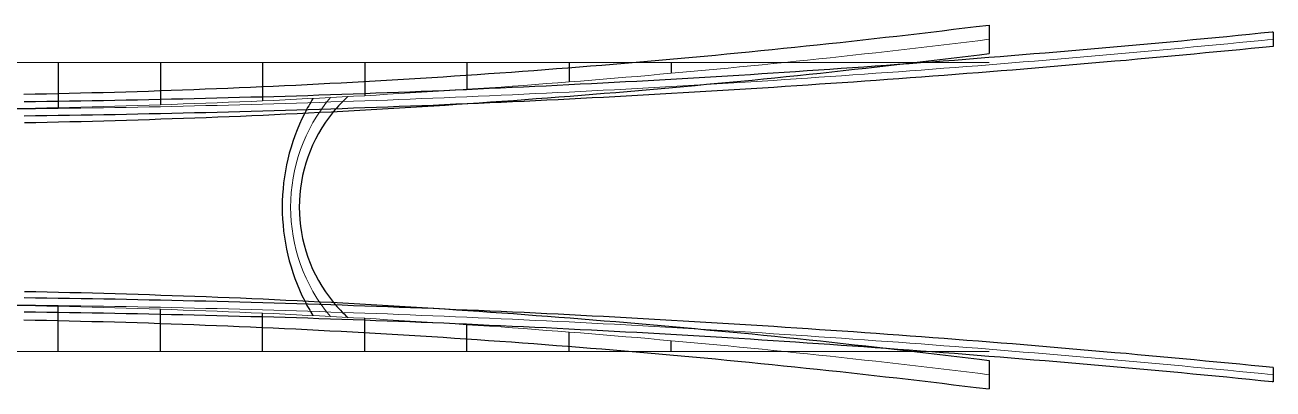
# Model space of a CAD drawing. Extents: x -2611510 to 954358, y -247163 to 181535.
# Drawn here: x -2611370.1 to -2611260.2, y -44072.7 to -44040.7 of the extents above; entities that cross this region are included whole.
import ezdxf

# ---------------------------------------------------------------- set-up
doc = ezdxf.new("R2010")
doc.units = 0
doc.linetypes.add('CENTER', pattern=[2, 1.25, -0.25, 0.25, -0.25])
doc.layers.add('桥 中心线', color=5, linetype='CENTER', lineweight=15)
doc.layers.add('桥 构造粗实', color=1, linetype='Continuous', lineweight=30)

msp = doc.modelspace()

# ---------------------------------------------------------------- linework, layer by layer
at = {"color": 8}
for centre, radius, start, end in [((-2611332.8, -44056.7), 13.18, 132.5158, 140.4277), ((-2611329.25, -44056.7), 18.23, 148.3917, 153.0324), ((-2611329.25, -44056.7), 18.23, 206.9676, 211.6083), ((-2611332.8, -44056.7), 13.18, 219.5723, 227.4842)]:
    msp.add_arc(centre, radius, start, end, dxfattribs=at)
at = {"layer": '桥 中心线', "ltscale": 2500}
for p, q in [((-2611285.21, -44043.97), (-2611485.21, -44043.97)), ((-2611285.21, -44069.42), (-2611485.21, -44069.42))]:
    msp.add_line(p, q, dxfattribs=at)
at = {"layer": '桥 中心线', "ltscale": 2500, "flags": 128}
for points in [[(-2611260.21, -44041.94), (-2611261.21, -44042.04), (-2611262.21, -44042.13), (-2611263.21, -44042.23), (-2611264.21, -44042.33), (-2611265.21, -44042.42), (-2611266.21, -44042.52), (-2611267.21, -44042.61), (-2611268.21, -44042.71), (-2611269.21, -44042.8), (-2611270.21, -44042.89), (-2611271.21, -44042.98), (-2611272.21, -44043.07), (-2611273.21, -44043.16), (-2611274.21, -44043.25), (-2611275.21, -44043.34), (-2611276.21, -44043.43), (-2611277.21, -44043.51), (-2611278.21, -44043.6), (-2611279.21, -44043.68), (-2611280.21, -44043.77), (-2611281.21, -44043.85), (-2611282.21, -44043.93), (-2611283.21, -44044.02), (-2611284.21, -44044.1), (-2611285.21, -44044.18), (-2611286.21, -44044.26), (-2611287.21, -44044.33), (-2611288.21, -44044.41), (-2611289.21, -44044.49), (-2611290.21, -44044.56), (-2611291.21, -44044.64), (-2611292.21, -44044.71), (-2611293.21, -44044.79), (-2611294.21, -44044.86), (-2611295.21, -44044.93), (-2611296.21, -44045), (-2611297.21, -44045.07), (-2611298.21, -44045.14), (-2611299.21, -44045.21), (-2611300.21, -44045.28), (-2611301.21, -44045.35), (-2611302.21, -44045.41), (-2611303.21, -44045.48), (-2611304.21, -44045.55), (-2611305.21, -44045.61), (-2611306.21, -44045.67), (-2611307.21, -44045.74), (-2611308.21, -44045.8), (-2611309.21, -44045.86), (-2611310.21, -44045.92), (-2611311.21, -44045.98), (-2611312.21, -44046.04), (-2611313.21, -44046.09), (-2611314.21, -44046.15), (-2611315.21, -44046.21), (-2611316.21, -44046.26), (-2611317.21, -44046.32), (-2611318.21, -44046.37), (-2611319.21, -44046.42), (-2611320.21, -44046.48), (-2611321.21, -44046.53), (-2611322.21, -44046.58), (-2611323.21, -44046.63), (-2611324.21, -44046.68), (-2611325.21, -44046.72), (-2611326.21, -44046.77), (-2611327.21, -44046.82), (-2611328.21, -44046.86), (-2611329.21, -44046.91), (-2611330.21, -44046.95), (-2611331.21, -44047), (-2611332.21, -44047.04), (-2611333.21, -44047.08), (-2611334.21, -44047.12), (-2611335.21, -44047.16), (-2611336.21, -44047.2), (-2611337.21, -44047.24), (-2611338.21, -44047.28), (-2611339.21, -44047.31), (-2611340.21, -44047.35), (-2611341.21, -44047.39), (-2611342.21, -44047.42), (-2611343.21, -44047.45), (-2611344.21, -44047.49), (-2611345.21, -44047.52), (-2611346.21, -44047.55), (-2611347.21, -44047.58), (-2611348.21, -44047.61), (-2611349.21, -44047.64), (-2611350.21, -44047.67), (-2611351.21, -44047.7), (-2611352.21, -44047.72), (-2611353.21, -44047.75), (-2611354.21, -44047.77), (-2611355.21, -44047.8), (-2611356.21, -44047.82), (-2611357.21, -44047.85), (-2611358.21, -44047.87), (-2611359.21, -44047.89), (-2611360.21, -44047.91), (-2611361.21, -44047.93), (-2611362.21, -44047.95), (-2611363.21, -44047.96), (-2611364.21, -44047.98), (-2611365.21, -44048), (-2611366.21, -44048.01), (-2611367.21, -44048.03), (-2611368.21, -44048.04), (-2611369.21, -44048.06), (-2611370.21, -44048.07), (-2611371.21, -44048.08), (-2611372.21, -44048.09), (-2611373.21, -44048.1), (-2611374.21, -44048.11), (-2611375.21, -44048.12), (-2611376.21, -44048.12), (-2611377.21, -44048.13), (-2611378.21, -44048.14), (-2611379.21, -44048.14), (-2611380.21, -44048.15), (-2611381.21, -44048.15), (-2611382.21, -44048.15), (-2611383.21, -44048.16), (-2611384.21, -44048.16), (-2611385.21, -44048.16), (-2611386.21, -44048.16), (-2611387.21, -44048.16), (-2611388.21, -44048.15), (-2611389.21, -44048.15), (-2611390.21, -44048.15), (-2611391.21, -44048.14), (-2611392.21, -44048.14), (-2611393.21, -44048.13), (-2611394.21, -44048.12), (-2611395.21, -44048.12), (-2611396.21, -44048.11), (-2611397.21, -44048.1), (-2611398.21, -44048.09), (-2611399.21, -44048.08), (-2611400.21, -44048.07), (-2611401.21, -44048.06), (-2611402.21, -44048.04), (-2611403.21, -44048.03), (-2611404.21, -44048.01), (-2611405.21, -44048), (-2611406.21, -44047.98), (-2611407.21, -44047.96), (-2611408.21, -44047.95), (-2611409.21, -44047.93), (-2611410.21, -44047.91), (-2611411.21, -44047.89), (-2611412.21, -44047.87), (-2611413.21, -44047.85), (-2611414.21, -44047.82), (-2611415.21, -44047.8), (-2611416.21, -44047.77), (-2611417.21, -44047.75), (-2611418.21, -44047.72), (-2611419.21, -44047.7), (-2611420.21, -44047.67), (-2611421.21, -44047.64), (-2611422.21, -44047.61), (-2611423.21, -44047.58), (-2611424.21, -44047.55), (-2611425.21, -44047.52), (-2611426.21, -44047.49), (-2611427.21, -44047.45), (-2611428.21, -44047.42), (-2611429.21, -44047.39), (-2611430.21, -44047.35), (-2611431.21, -44047.31), (-2611432.21, -44047.28), (-2611433.21, -44047.24), (-2611434.21, -44047.2), (-2611435.21, -44047.16), (-2611436.21, -44047.12), (-2611437.21, -44047.08), (-2611438.21, -44047.04), (-2611439.21, -44047), (-2611440.21, -44046.95), (-2611441.21, -44046.91), (-2611442.21, -44046.86), (-2611443.21, -44046.82), (-2611444.21, -44046.77), (-2611445.21, -44046.72), (-2611446.21, -44046.68), (-2611447.21, -44046.63), (-2611448.21, -44046.58), (-2611449.21, -44046.53), (-2611450.21, -44046.48), (-2611451.21, -44046.42), (-2611452.21, -44046.37), (-2611453.21, -44046.32), (-2611454.21, -44046.26), (-2611455.21, -44046.21), (-2611456.21, -44046.15), (-2611457.21, -44046.09), (-2611458.21, -44046.04), (-2611459.21, -44045.98), (-2611460.21, -44045.92), (-2611461.21, -44045.86), (-2611462.21, -44045.8), (-2611463.21, -44045.74), (-2611464.21, -44045.67), (-2611465.21, -44045.61), (-2611466.21, -44045.55), (-2611467.21, -44045.48), (-2611468.21, -44045.41), (-2611469.21, -44045.35), (-2611470.21, -44045.28), (-2611471.21, -44045.21), (-2611472.21, -44045.14), (-2611473.21, -44045.07), (-2611474.21, -44045), (-2611475.21, -44044.93), (-2611476.21, -44044.86), (-2611477.21, -44044.79), (-2611478.21, -44044.71), (-2611479.21, -44044.64), (-2611480.21, -44044.56), (-2611481.21, -44044.49), (-2611482.21, -44044.41), (-2611483.21, -44044.33), (-2611484.21, -44044.26), (-2611485.21, -44044.18), (-2611486.21, -44044.1), (-2611487.21, -44044.02), (-2611488.21, -44043.93), (-2611489.21, -44043.85), (-2611490.21, -44043.77), (-2611491.21, -44043.68), (-2611492.21, -44043.6), (-2611493.21, -44043.51), (-2611494.21, -44043.43), (-2611495.21, -44043.34), (-2611496.21, -44043.25), (-2611497.21, -44043.16), (-2611498.21, -44043.07), (-2611499.21, -44042.98), (-2611500.21, -44042.89), (-2611501.21, -44042.8), (-2611502.21, -44042.71), (-2611503.21, -44042.61), (-2611504.21, -44042.52), (-2611505.21, -44042.42), (-2611506.21, -44042.33), (-2611507.21, -44042.23), (-2611508.21, -44042.13), (-2611509.21, -44042.04), (-2611510.21, -44041.94)], [(-2611485.21, -44041.94), (-2611484.21, -44042.06), (-2611483.21, -44042.18), (-2611482.21, -44042.3), (-2611481.21, -44042.42), (-2611480.21, -44042.54), (-2611479.21, -44042.66), (-2611478.21, -44042.78), (-2611477.21, -44042.89), (-2611476.21, -44043.01), (-2611475.21, -44043.12), (-2611474.21, -44043.23), (-2611473.21, -44043.34), (-2611472.21, -44043.45), (-2611471.21, -44043.56), (-2611470.21, -44043.66), (-2611469.21, -44043.77), (-2611468.21, -44043.87), (-2611467.21, -44043.97), (-2611466.21, -44044.08), (-2611465.21, -44044.18), (-2611464.21, -44044.28), (-2611463.21, -44044.37), (-2611462.21, -44044.47), (-2611461.21, -44044.56), (-2611460.21, -44044.66), (-2611459.21, -44044.75), (-2611458.21, -44044.84), (-2611457.21, -44044.93), (-2611456.21, -44045.02), (-2611455.21, -44045.11), (-2611454.21, -44045.2), (-2611453.21, -44045.28), (-2611452.21, -44045.36), (-2611451.21, -44045.45), (-2611450.21, -44045.53), (-2611449.21, -44045.61), (-2611448.21, -44045.69), (-2611447.21, -44045.77), (-2611446.21, -44045.84), (-2611445.21, -44045.92), (-2611444.21, -44045.99), (-2611443.21, -44046.06), (-2611442.21, -44046.14), (-2611441.21, -44046.21), (-2611440.21, -44046.28), (-2611439.21, -44046.34), (-2611438.21, -44046.41), (-2611437.21, -44046.48), (-2611436.21, -44046.54), (-2611435.21, -44046.6), (-2611434.21, -44046.66), (-2611433.21, -44046.72), (-2611432.21, -44046.78), (-2611431.21, -44046.84), (-2611430.21, -44046.9), (-2611429.21, -44046.95), (-2611428.21, -44047.01), (-2611427.21, -44047.06), (-2611426.21, -44047.11), (-2611425.21, -44047.16), (-2611424.21, -44047.21), (-2611423.21, -44047.26), (-2611422.21, -44047.31), (-2611421.21, -44047.35), (-2611420.21, -44047.4), (-2611419.21, -44047.44), (-2611418.21, -44047.48), (-2611417.21, -44047.52), (-2611416.21, -44047.56), (-2611415.21, -44047.6), (-2611414.21, -44047.63), (-2611413.21, -44047.67), (-2611412.21, -44047.7), (-2611411.21, -44047.74), (-2611410.21, -44047.77), (-2611409.21, -44047.8), (-2611408.21, -44047.83), (-2611407.21, -44047.86), (-2611406.21, -44047.88), (-2611405.21, -44047.91), (-2611404.21, -44047.93), (-2611403.21, -44047.96), (-2611402.21, -44047.98), (-2611401.21, -44048), (-2611400.21, -44048.02), (-2611399.21, -44048.04), (-2611398.21, -44048.05), (-2611397.21, -44048.07), (-2611396.21, -44048.08), (-2611395.21, -44048.09), (-2611394.21, -44048.11), (-2611393.21, -44048.12), (-2611392.21, -44048.13), (-2611391.21, -44048.13), (-2611390.21, -44048.14), (-2611389.21, -44048.15), (-2611388.21, -44048.15), (-2611387.21, -44048.15), (-2611386.21, -44048.16), (-2611385.21, -44048.16), (-2611384.21, -44048.16), (-2611383.21, -44048.15), (-2611382.21, -44048.15), (-2611381.21, -44048.15), (-2611380.21, -44048.14), (-2611379.21, -44048.13), (-2611378.21, -44048.13), (-2611377.21, -44048.12), (-2611376.21, -44048.11), (-2611375.21, -44048.09), (-2611374.21, -44048.08), (-2611373.21, -44048.07), (-2611372.21, -44048.05), (-2611371.21, -44048.04), (-2611370.21, -44048.02), (-2611369.21, -44048), (-2611368.21, -44047.98), (-2611367.21, -44047.96), (-2611366.21, -44047.93), (-2611365.21, -44047.91), (-2611364.21, -44047.88), (-2611363.21, -44047.86), (-2611362.21, -44047.83), (-2611361.21, -44047.8), (-2611360.21, -44047.77), (-2611359.21, -44047.74), (-2611358.21, -44047.7), (-2611357.21, -44047.67), (-2611356.21, -44047.63), (-2611355.21, -44047.6), (-2611354.21, -44047.56), (-2611353.21, -44047.52), (-2611352.21, -44047.48), (-2611351.21, -44047.44), (-2611350.21, -44047.4), (-2611349.21, -44047.35), (-2611348.21, -44047.31), (-2611347.21, -44047.26), (-2611346.21, -44047.21), (-2611345.21, -44047.16), (-2611344.21, -44047.11), (-2611343.21, -44047.06), (-2611342.21, -44047.01), (-2611341.21, -44046.95), (-2611340.21, -44046.9), (-2611339.21, -44046.84), (-2611338.21, -44046.78), (-2611337.21, -44046.72), (-2611336.21, -44046.66), (-2611335.21, -44046.6), (-2611334.21, -44046.54), (-2611333.21, -44046.48), (-2611332.21, -44046.41), (-2611331.21, -44046.34), (-2611330.21, -44046.28), (-2611329.21, -44046.21), (-2611328.21, -44046.14), (-2611327.21, -44046.06), (-2611326.21, -44045.99), (-2611325.21, -44045.92), (-2611324.21, -44045.84), (-2611323.21, -44045.77), (-2611322.21, -44045.69), (-2611321.21, -44045.61), (-2611320.21, -44045.53), (-2611319.21, -44045.45), (-2611318.21, -44045.36), (-2611317.21, -44045.28), (-2611316.21, -44045.2), (-2611315.21, -44045.11), (-2611314.21, -44045.02), (-2611313.21, -44044.93), (-2611312.21, -44044.84), (-2611311.21, -44044.75), (-2611310.21, -44044.66), (-2611309.21, -44044.56), (-2611308.21, -44044.47), (-2611307.21, -44044.37), (-2611306.21, -44044.28), (-2611305.21, -44044.18), (-2611304.21, -44044.08), (-2611303.21, -44043.97), (-2611302.21, -44043.87), (-2611301.21, -44043.77), (-2611300.21, -44043.66), (-2611299.21, -44043.56), (-2611298.21, -44043.45), (-2611297.21, -44043.34), (-2611296.21, -44043.23), (-2611295.21, -44043.12), (-2611294.21, -44043.01), (-2611293.21, -44042.89), (-2611292.21, -44042.78), (-2611291.21, -44042.66), (-2611290.21, -44042.54), (-2611289.21, -44042.42), (-2611288.21, -44042.3), (-2611287.21, -44042.18), (-2611286.21, -44042.06), (-2611285.21, -44041.94)], [(-2611260.21, -44071.45), (-2611261.21, -44071.35), (-2611262.21, -44071.26), (-2611263.21, -44071.16), (-2611264.21, -44071.06), (-2611265.21, -44070.97), (-2611266.21, -44070.87), (-2611267.21, -44070.78), (-2611268.21, -44070.68), (-2611269.21, -44070.59), (-2611270.21, -44070.5), (-2611271.21, -44070.41), (-2611272.21, -44070.32), (-2611273.21, -44070.23), (-2611274.21, -44070.14), (-2611275.21, -44070.05), (-2611276.21, -44069.96), (-2611277.21, -44069.88), (-2611278.21, -44069.79), (-2611279.21, -44069.71), (-2611280.21, -44069.62), (-2611281.21, -44069.54), (-2611282.21, -44069.46), (-2611283.21, -44069.37), (-2611284.21, -44069.29), (-2611285.21, -44069.21), (-2611286.21, -44069.13), (-2611287.21, -44069.06), (-2611288.21, -44068.98), (-2611289.21, -44068.9), (-2611290.21, -44068.83), (-2611291.21, -44068.75), (-2611292.21, -44068.68), (-2611293.21, -44068.6), (-2611294.21, -44068.53), (-2611295.21, -44068.46), (-2611296.21, -44068.39), (-2611297.21, -44068.32), (-2611298.21, -44068.25), (-2611299.21, -44068.18), (-2611300.21, -44068.11), (-2611301.21, -44068.04), (-2611302.21, -44067.98), (-2611303.21, -44067.91), (-2611304.21, -44067.85), (-2611305.21, -44067.78), (-2611306.21, -44067.72), (-2611307.21, -44067.66), (-2611308.21, -44067.59), (-2611309.21, -44067.53), (-2611310.21, -44067.47), (-2611311.21, -44067.41), (-2611312.21, -44067.35), (-2611313.21, -44067.3), (-2611314.21, -44067.24), (-2611315.21, -44067.18), (-2611316.21, -44067.13), (-2611317.21, -44067.07), (-2611318.21, -44067.02), (-2611319.21, -44066.97), (-2611320.21, -44066.92), (-2611321.21, -44066.86), (-2611322.21, -44066.81), (-2611323.21, -44066.76), (-2611324.21, -44066.71), (-2611325.21, -44066.67), (-2611326.21, -44066.62), (-2611327.21, -44066.57), (-2611328.21, -44066.53), (-2611329.21, -44066.48), (-2611330.21, -44066.44), (-2611331.21, -44066.39), (-2611332.21, -44066.35), (-2611333.21, -44066.31), (-2611334.21, -44066.27), (-2611335.21, -44066.23), (-2611336.21, -44066.19), (-2611337.21, -44066.15), (-2611338.21, -44066.11), (-2611339.21, -44066.08), (-2611340.21, -44066.04), (-2611341.21, -44066), (-2611342.21, -44065.97), (-2611343.21, -44065.94), (-2611344.21, -44065.9), (-2611345.21, -44065.87), (-2611346.21, -44065.84), (-2611347.21, -44065.81), (-2611348.21, -44065.78), (-2611349.21, -44065.75), (-2611350.21, -44065.72), (-2611351.21, -44065.69), (-2611352.21, -44065.67), (-2611353.21, -44065.64), (-2611354.21, -44065.62), (-2611355.21, -44065.59), (-2611356.21, -44065.57), (-2611357.21, -44065.55), (-2611358.21, -44065.52), (-2611359.21, -44065.5), (-2611360.21, -44065.48), (-2611361.21, -44065.46), (-2611362.21, -44065.44), (-2611363.21, -44065.43), (-2611364.21, -44065.41), (-2611365.21, -44065.39), (-2611366.21, -44065.38), (-2611367.21, -44065.36), (-2611368.21, -44065.35), (-2611369.21, -44065.34), (-2611370.21, -44065.32), (-2611371.21, -44065.31), (-2611372.21, -44065.3), (-2611373.21, -44065.29), (-2611374.21, -44065.28), (-2611375.21, -44065.27), (-2611376.21, -44065.27), (-2611377.21, -44065.26), (-2611378.21, -44065.25), (-2611379.21, -44065.25), (-2611380.21, -44065.24), (-2611381.21, -44065.24), (-2611382.21, -44065.24), (-2611383.21, -44065.23), (-2611384.21, -44065.23), (-2611385.21, -44065.23), (-2611386.21, -44065.23), (-2611387.21, -44065.23), (-2611388.21, -44065.24), (-2611389.21, -44065.24), (-2611390.21, -44065.24), (-2611391.21, -44065.25), (-2611392.21, -44065.25), (-2611393.21, -44065.26), (-2611394.21, -44065.27), (-2611395.21, -44065.27), (-2611396.21, -44065.28), (-2611397.21, -44065.29), (-2611398.21, -44065.3), (-2611399.21, -44065.31), (-2611400.21, -44065.32), (-2611401.21, -44065.34), (-2611402.21, -44065.35), (-2611403.21, -44065.36), (-2611404.21, -44065.38), (-2611405.21, -44065.39), (-2611406.21, -44065.41), (-2611407.21, -44065.43), (-2611408.21, -44065.44), (-2611409.21, -44065.46), (-2611410.21, -44065.48), (-2611411.21, -44065.5), (-2611412.21, -44065.52), (-2611413.21, -44065.55), (-2611414.21, -44065.57), (-2611415.21, -44065.59), (-2611416.21, -44065.62), (-2611417.21, -44065.64), (-2611418.21, -44065.67), (-2611419.21, -44065.69), (-2611420.21, -44065.72), (-2611421.21, -44065.75), (-2611422.21, -44065.78), (-2611423.21, -44065.81), (-2611424.21, -44065.84), (-2611425.21, -44065.87), (-2611426.21, -44065.9), (-2611427.21, -44065.94), (-2611428.21, -44065.97), (-2611429.21, -44066), (-2611430.21, -44066.04), (-2611431.21, -44066.08), (-2611432.21, -44066.11), (-2611433.21, -44066.15), (-2611434.21, -44066.19), (-2611435.21, -44066.23), (-2611436.21, -44066.27), (-2611437.21, -44066.31), (-2611438.21, -44066.35), (-2611439.21, -44066.39), (-2611440.21, -44066.44), (-2611441.21, -44066.48), (-2611442.21, -44066.53), (-2611443.21, -44066.57), (-2611444.21, -44066.62), (-2611445.21, -44066.67), (-2611446.21, -44066.71), (-2611447.21, -44066.76), (-2611448.21, -44066.81), (-2611449.21, -44066.86), (-2611450.21, -44066.92), (-2611451.21, -44066.97), (-2611452.21, -44067.02), (-2611453.21, -44067.07), (-2611454.21, -44067.13), (-2611455.21, -44067.18), (-2611456.21, -44067.24), (-2611457.21, -44067.3), (-2611458.21, -44067.35), (-2611459.21, -44067.41), (-2611460.21, -44067.47), (-2611461.21, -44067.53), (-2611462.21, -44067.59), (-2611463.21, -44067.66), (-2611464.21, -44067.72), (-2611465.21, -44067.78), (-2611466.21, -44067.85), (-2611467.21, -44067.91), (-2611468.21, -44067.98), (-2611469.21, -44068.04), (-2611470.21, -44068.11), (-2611471.21, -44068.18), (-2611472.21, -44068.25), (-2611473.21, -44068.32), (-2611474.21, -44068.39), (-2611475.21, -44068.46), (-2611476.21, -44068.53), (-2611477.21, -44068.6), (-2611478.21, -44068.68), (-2611479.21, -44068.75), (-2611480.21, -44068.83), (-2611481.21, -44068.9), (-2611482.21, -44068.98), (-2611483.21, -44069.06), (-2611484.21, -44069.13), (-2611485.21, -44069.21), (-2611486.21, -44069.29), (-2611487.21, -44069.37), (-2611488.21, -44069.46), (-2611489.21, -44069.54), (-2611490.21, -44069.62), (-2611491.21, -44069.71), (-2611492.21, -44069.79), (-2611493.21, -44069.88), (-2611494.21, -44069.96), (-2611495.21, -44070.05), (-2611496.21, -44070.14), (-2611497.21, -44070.23), (-2611498.21, -44070.32), (-2611499.21, -44070.41), (-2611500.21, -44070.5), (-2611501.21, -44070.59), (-2611502.21, -44070.68), (-2611503.21, -44070.78), (-2611504.21, -44070.87), (-2611505.21, -44070.97), (-2611506.21, -44071.06), (-2611507.21, -44071.16), (-2611508.21, -44071.26), (-2611509.21, -44071.35), (-2611510.21, -44071.45)], [(-2611485.21, -44071.45), (-2611484.21, -44071.33), (-2611483.21, -44071.21), (-2611482.21, -44071.09), (-2611481.21, -44070.97), (-2611480.21, -44070.85), (-2611479.21, -44070.73), (-2611478.21, -44070.61), (-2611477.21, -44070.5), (-2611476.21, -44070.38), (-2611475.21, -44070.27), (-2611474.21, -44070.16), (-2611473.21, -44070.05), (-2611472.21, -44069.94), (-2611471.21, -44069.83), (-2611470.21, -44069.73), (-2611469.21, -44069.62), (-2611468.21, -44069.52), (-2611467.21, -44069.42), (-2611466.21, -44069.31), (-2611465.21, -44069.21), (-2611464.21, -44069.12), (-2611463.21, -44069.02), (-2611462.21, -44068.92), (-2611461.21, -44068.83), (-2611460.21, -44068.73), (-2611459.21, -44068.64), (-2611458.21, -44068.55), (-2611457.21, -44068.46), (-2611456.21, -44068.37), (-2611455.21, -44068.28), (-2611454.21, -44068.19), (-2611453.21, -44068.11), (-2611452.21, -44068.03), (-2611451.21, -44067.94), (-2611450.21, -44067.86), (-2611449.21, -44067.78), (-2611448.21, -44067.7), (-2611447.21, -44067.62), (-2611446.21, -44067.55), (-2611445.21, -44067.47), (-2611444.21, -44067.4), (-2611443.21, -44067.33), (-2611442.21, -44067.25), (-2611441.21, -44067.18), (-2611440.21, -44067.11), (-2611439.21, -44067.05), (-2611438.21, -44066.98), (-2611437.21, -44066.92), (-2611436.21, -44066.85), (-2611435.21, -44066.79), (-2611434.21, -44066.73), (-2611433.21, -44066.67), (-2611432.21, -44066.61), (-2611431.21, -44066.55), (-2611430.21, -44066.49), (-2611429.21, -44066.44), (-2611428.21, -44066.38), (-2611427.21, -44066.33), (-2611426.21, -44066.28), (-2611425.21, -44066.23), (-2611424.21, -44066.18), (-2611423.21, -44066.13), (-2611422.21, -44066.08), (-2611421.21, -44066.04), (-2611420.21, -44066), (-2611419.21, -44065.95), (-2611418.21, -44065.91), (-2611417.21, -44065.87), (-2611416.21, -44065.83), (-2611415.21, -44065.79), (-2611414.21, -44065.76), (-2611413.21, -44065.72), (-2611412.21, -44065.69), (-2611411.21, -44065.65), (-2611410.21, -44065.62), (-2611409.21, -44065.59), (-2611408.21, -44065.56), (-2611407.21, -44065.53), (-2611406.21, -44065.51), (-2611405.21, -44065.48), (-2611404.21, -44065.46), (-2611403.21, -44065.43), (-2611402.21, -44065.41), (-2611401.21, -44065.39), (-2611400.21, -44065.37), (-2611399.21, -44065.36), (-2611398.21, -44065.34), (-2611397.21, -44065.32), (-2611396.21, -44065.31), (-2611395.21, -44065.3), (-2611394.21, -44065.28), (-2611393.21, -44065.27), (-2611392.21, -44065.26), (-2611391.21, -44065.26), (-2611390.21, -44065.25), (-2611389.21, -44065.24), (-2611388.21, -44065.24), (-2611387.21, -44065.24), (-2611386.21, -44065.23), (-2611385.21, -44065.23), (-2611384.21, -44065.23), (-2611383.21, -44065.24), (-2611382.21, -44065.24), (-2611381.21, -44065.24), (-2611380.21, -44065.25), (-2611379.21, -44065.26), (-2611378.21, -44065.26), (-2611377.21, -44065.27), (-2611376.21, -44065.28), (-2611375.21, -44065.3), (-2611374.21, -44065.31), (-2611373.21, -44065.32), (-2611372.21, -44065.34), (-2611371.21, -44065.36), (-2611370.21, -44065.37), (-2611369.21, -44065.39), (-2611368.21, -44065.41), (-2611367.21, -44065.43), (-2611366.21, -44065.46), (-2611365.21, -44065.48), (-2611364.21, -44065.51), (-2611363.21, -44065.53), (-2611362.21, -44065.56), (-2611361.21, -44065.59), (-2611360.21, -44065.62), (-2611359.21, -44065.65), (-2611358.21, -44065.69), (-2611357.21, -44065.72), (-2611356.21, -44065.76), (-2611355.21, -44065.79), (-2611354.21, -44065.83), (-2611353.21, -44065.87), (-2611352.21, -44065.91), (-2611351.21, -44065.95), (-2611350.21, -44066), (-2611349.21, -44066.04), (-2611348.21, -44066.08), (-2611347.21, -44066.13), (-2611346.21, -44066.18), (-2611345.21, -44066.23), (-2611344.21, -44066.28), (-2611343.21, -44066.33), (-2611342.21, -44066.38), (-2611341.21, -44066.44), (-2611340.21, -44066.49), (-2611339.21, -44066.55), (-2611338.21, -44066.61), (-2611337.21, -44066.67), (-2611336.21, -44066.73), (-2611335.21, -44066.79), (-2611334.21, -44066.85), (-2611333.21, -44066.92), (-2611332.21, -44066.98), (-2611331.21, -44067.05), (-2611330.21, -44067.11), (-2611329.21, -44067.18), (-2611328.21, -44067.25), (-2611327.21, -44067.33), (-2611326.21, -44067.4), (-2611325.21, -44067.47), (-2611324.21, -44067.55), (-2611323.21, -44067.62), (-2611322.21, -44067.7), (-2611321.21, -44067.78), (-2611320.21, -44067.86), (-2611319.21, -44067.94), (-2611318.21, -44068.03), (-2611317.21, -44068.11), (-2611316.21, -44068.19), (-2611315.21, -44068.28), (-2611314.21, -44068.37), (-2611313.21, -44068.46), (-2611312.21, -44068.55), (-2611311.21, -44068.64), (-2611310.21, -44068.73), (-2611309.21, -44068.83), (-2611308.21, -44068.92), (-2611307.21, -44069.02), (-2611306.21, -44069.12), (-2611305.21, -44069.21), (-2611304.21, -44069.31), (-2611303.21, -44069.42), (-2611302.21, -44069.52), (-2611301.21, -44069.62), (-2611300.21, -44069.73), (-2611299.21, -44069.83), (-2611298.21, -44069.94), (-2611297.21, -44070.05), (-2611296.21, -44070.16), (-2611295.21, -44070.27), (-2611294.21, -44070.38), (-2611293.21, -44070.5), (-2611292.21, -44070.61), (-2611291.21, -44070.73), (-2611290.21, -44070.85), (-2611289.21, -44070.97), (-2611288.21, -44071.09), (-2611287.21, -44071.21), (-2611286.21, -44071.33), (-2611285.21, -44071.45)]]:
    msp.add_lwpolyline(points, dxfattribs=at)
at = {"layer": '桥 中心线', "ltscale": 2500}
msp.add_arc((-2611331.74, -44056.7), 15, 140.0374, 219.9626, dxfattribs=at)
at = {"layer": '桥 构造粗实', "color": 3}
for p, q in [((-2611285.21, -44040.68), (-2611285.21, -44043.2)), ((-2611260.21, -44041.31), (-2611260.21, -44042.57)), ((-2611285.21, -44070.19), (-2611285.21, -44072.71)), ((-2611260.21, -44070.82), (-2611260.21, -44072.08))]:
    msp.add_line(p, q, dxfattribs=at)
at = {"layer": '桥 构造粗实'}
for p, q in [((-2611367.21, -44043.97), (-2611367.21, -44047.96)), ((-2611358.21, -44043.97), (-2611358.21, -44047.7)), ((-2611349.21, -44043.97), (-2611349.21, -44047.35)), ((-2611340.21, -44043.97), (-2611340.21, -44046.9)), ((-2611331.21, -44043.97), (-2611331.21, -44046.34)), ((-2611322.21, -44043.97), (-2611322.21, -44045.69)), ((-2611313.21, -44043.97), (-2611313.21, -44044.93)), ((-2611304.21, -44043.97), (-2611304.21, -44044.08)), ((-2611367.21, -44069.42), (-2611367.21, -44065.43)), ((-2611358.21, -44069.42), (-2611358.21, -44065.69)), ((-2611349.21, -44069.42), (-2611349.21, -44066.04)), ((-2611340.21, -44069.42), (-2611340.21, -44066.49)), ((-2611331.21, -44069.42), (-2611331.21, -44067.05)), ((-2611322.21, -44069.42), (-2611322.21, -44067.7)), ((-2611313.21, -44069.42), (-2611313.21, -44068.46)), ((-2611304.21, -44069.42), (-2611304.21, -44069.31))]:
    msp.add_line(p, q, dxfattribs=at)
at = {"layer": '桥 构造粗实', "color": 3}
for points in [[(-2611370.24, -44046.77), (-2611369.24, -44046.75), (-2611368.24, -44046.73), (-2611367.24, -44046.71), (-2611366.24, -44046.68), (-2611365.25, -44046.66), (-2611364.25, -44046.63), (-2611363.25, -44046.61), (-2611362.25, -44046.58), (-2611361.25, -44046.55), (-2611360.25, -44046.52), (-2611359.25, -44046.49), (-2611358.26, -44046.45), (-2611357.26, -44046.42), (-2611356.26, -44046.38), (-2611355.26, -44046.35), (-2611354.26, -44046.31), (-2611353.26, -44046.27), (-2611352.27, -44046.23), (-2611351.27, -44046.19), (-2611350.27, -44046.15), (-2611349.27, -44046.1), (-2611348.27, -44046.06), (-2611347.27, -44046.01), (-2611346.27, -44045.96), (-2611345.28, -44045.91), (-2611344.28, -44045.86), (-2611343.28, -44045.81), (-2611342.28, -44045.76), (-2611341.28, -44045.7), (-2611340.28, -44045.65), (-2611339.29, -44045.59), (-2611338.29, -44045.54), (-2611337.29, -44045.48), (-2611336.29, -44045.42), (-2611335.29, -44045.35), (-2611334.29, -44045.29), (-2611333.3, -44045.23), (-2611332.3, -44045.16), (-2611331.3, -44045.1), (-2611330.3, -44045.03), (-2611329.3, -44044.96), (-2611328.3, -44044.89), (-2611327.3, -44044.82), (-2611326.31, -44044.75), (-2611325.31, -44044.67), (-2611324.31, -44044.6), (-2611323.31, -44044.52), (-2611322.31, -44044.44), (-2611321.31, -44044.36), (-2611320.32, -44044.28), (-2611319.32, -44044.2), (-2611318.32, -44044.12), (-2611317.32, -44044.04), (-2611316.32, -44043.95), (-2611315.32, -44043.86), (-2611314.32, -44043.78), (-2611313.33, -44043.69), (-2611312.33, -44043.6), (-2611311.33, -44043.51), (-2611310.33, -44043.41), (-2611309.33, -44043.32), (-2611308.33, -44043.22), (-2611307.34, -44043.13), (-2611306.34, -44043.03), (-2611305.34, -44042.93), (-2611304.34, -44042.83), (-2611303.34, -44042.73), (-2611302.34, -44042.63), (-2611301.34, -44042.52), (-2611300.35, -44042.42), (-2611299.35, -44042.31), (-2611298.35, -44042.21), (-2611297.35, -44042.1), (-2611296.35, -44041.99), (-2611295.35, -44041.88), (-2611294.36, -44041.76), (-2611293.36, -44041.65), (-2611292.36, -44041.54), (-2611291.36, -44041.42), (-2611290.36, -44041.3), (-2611289.36, -44041.18), (-2611288.36, -44041.06), (-2611287.37, -44040.94), (-2611286.37, -44040.82), (-2611285.21, -44040.68)], [(-2611260.21, -44041.31), (-2611260.28, -44041.32), (-2611261.28, -44041.41), (-2611262.28, -44041.51), (-2611263.28, -44041.61), (-2611264.27, -44041.71), (-2611265.27, -44041.8), (-2611266.27, -44041.9), (-2611267.27, -44041.99), (-2611268.27, -44042.09), (-2611269.27, -44042.18), (-2611270.27, -44042.27), (-2611271.27, -44042.36), (-2611272.27, -44042.45), (-2611273.27, -44042.54), (-2611274.27, -44042.63), (-2611275.27, -44042.72), (-2611276.27, -44042.8), (-2611277.27, -44042.89), (-2611278.27, -44042.98), (-2611279.27, -44043.06), (-2611280.27, -44043.15), (-2611281.27, -44043.23), (-2611282.27, -44043.31), (-2611283.27, -44043.39), (-2611284.26, -44043.47), (-2611285.26, -44043.55), (-2611286.26, -44043.63), (-2611287.26, -44043.71), (-2611288.26, -44043.79), (-2611289.26, -44043.87), (-2611290.26, -44043.94), (-2611291.26, -44044.02), (-2611292.26, -44044.09), (-2611293.26, -44044.16), (-2611294.26, -44044.24), (-2611295.26, -44044.31), (-2611296.26, -44044.38), (-2611297.26, -44044.45), (-2611298.26, -44044.52), (-2611299.26, -44044.59), (-2611300.26, -44044.66), (-2611301.26, -44044.72), (-2611302.26, -44044.79), (-2611303.26, -44044.86), (-2611304.25, -44044.92), (-2611305.25, -44044.99), (-2611306.25, -44045.05), (-2611307.25, -44045.11), (-2611308.25, -44045.17), (-2611309.25, -44045.23), (-2611310.25, -44045.29), (-2611311.25, -44045.35), (-2611312.25, -44045.41), (-2611313.25, -44045.47), (-2611314.25, -44045.53), (-2611315.25, -44045.58), (-2611316.25, -44045.64), (-2611317.25, -44045.69), (-2611318.25, -44045.75), (-2611319.25, -44045.8), (-2611320.25, -44045.85), (-2611321.25, -44045.9), (-2611322.25, -44045.95), (-2611323.25, -44046), (-2611324.24, -44046.05), (-2611325.24, -44046.1), (-2611326.24, -44046.15), (-2611327.24, -44046.19), (-2611328.24, -44046.24), (-2611329.24, -44046.28), (-2611330.24, -44046.33), (-2611331.24, -44046.37), (-2611332.24, -44046.41), (-2611333.24, -44046.46), (-2611334.24, -44046.5), (-2611335.24, -44046.54), (-2611336.24, -44046.58), (-2611337.24, -44046.62), (-2611338.24, -44046.65), (-2611339.24, -44046.69), (-2611340.24, -44046.73), (-2611341.24, -44046.76), (-2611342.24, -44046.8), (-2611343.24, -44046.83), (-2611344.24, -44046.86), (-2611345.23, -44046.9), (-2611346.23, -44046.93), (-2611347.23, -44046.96), (-2611348.23, -44046.99), (-2611349.23, -44047.02), (-2611350.23, -44047.04), (-2611351.23, -44047.07), (-2611352.23, -44047.1), (-2611353.23, -44047.12), (-2611354.23, -44047.15), (-2611355.23, -44047.17), (-2611356.23, -44047.2), (-2611357.23, -44047.22), (-2611358.23, -44047.24), (-2611359.23, -44047.26), (-2611360.23, -44047.28), (-2611361.23, -44047.3), (-2611362.23, -44047.32), (-2611363.23, -44047.34), (-2611364.23, -44047.36), (-2611365.22, -44047.37), (-2611366.22, -44047.39), (-2611367.22, -44047.4), (-2611368.22, -44047.42), (-2611369.22, -44047.43), (-2611370.22, -44047.44)], [(-2611260.21, -44042.57), (-2611261.15, -44042.66), (-2611262.15, -44042.76), (-2611263.15, -44042.85), (-2611264.15, -44042.95), (-2611265.15, -44043.05), (-2611266.16, -44043.14), (-2611267.16, -44043.24), (-2611268.16, -44043.33), (-2611269.16, -44043.42), (-2611270.16, -44043.51), (-2611271.16, -44043.61), (-2611272.16, -44043.7), (-2611273.16, -44043.79), (-2611274.16, -44043.87), (-2611275.16, -44043.96), (-2611276.16, -44044.05), (-2611277.16, -44044.14), (-2611278.16, -44044.22), (-2611279.16, -44044.31), (-2611280.16, -44044.39), (-2611281.16, -44044.47), (-2611282.16, -44044.56), (-2611283.16, -44044.64), (-2611284.16, -44044.72), (-2611285.16, -44044.8), (-2611286.17, -44044.88), (-2611287.17, -44044.96), (-2611288.17, -44045.03), (-2611289.17, -44045.11), (-2611290.17, -44045.19), (-2611291.17, -44045.26), (-2611292.17, -44045.34), (-2611293.17, -44045.41), (-2611294.17, -44045.48), (-2611295.17, -44045.56), (-2611296.17, -44045.63), (-2611297.17, -44045.7), (-2611298.17, -44045.77), (-2611299.17, -44045.84), (-2611300.17, -44045.9), (-2611301.17, -44045.97), (-2611302.17, -44046.04), (-2611303.17, -44046.1), (-2611304.17, -44046.17), (-2611305.17, -44046.23), (-2611306.17, -44046.3), (-2611307.18, -44046.36), (-2611308.18, -44046.42), (-2611309.18, -44046.48), (-2611310.18, -44046.54), (-2611311.18, -44046.6), (-2611312.18, -44046.66), (-2611313.18, -44046.72), (-2611314.18, -44046.77), (-2611315.18, -44046.83), (-2611316.18, -44046.89), (-2611317.18, -44046.94), (-2611318.18, -44046.99), (-2611319.18, -44047.05), (-2611320.18, -44047.1), (-2611321.18, -44047.15), (-2611322.18, -44047.2), (-2611323.18, -44047.25), (-2611324.18, -44047.3), (-2611325.18, -44047.35), (-2611326.18, -44047.4), (-2611327.19, -44047.44), (-2611328.19, -44047.49), (-2611329.19, -44047.53), (-2611330.19, -44047.58), (-2611331.19, -44047.62), (-2611332.19, -44047.66), (-2611333.19, -44047.71), (-2611334.19, -44047.75), (-2611335.19, -44047.79), (-2611336.19, -44047.83), (-2611337.19, -44047.86), (-2611338.19, -44047.9), (-2611339.19, -44047.94), (-2611340.19, -44047.98), (-2611341.19, -44048.01), (-2611342.19, -44048.05), (-2611343.19, -44048.08), (-2611344.19, -44048.11), (-2611345.19, -44048.14), (-2611346.19, -44048.18), (-2611347.2, -44048.21), (-2611348.2, -44048.24), (-2611349.2, -44048.27), (-2611350.2, -44048.29), (-2611351.2, -44048.32), (-2611352.2, -44048.35), (-2611353.2, -44048.37), (-2611354.2, -44048.4), (-2611355.2, -44048.42), (-2611356.2, -44048.45), (-2611357.2, -44048.47), (-2611358.2, -44048.49), (-2611359.2, -44048.51), (-2611360.2, -44048.53), (-2611361.2, -44048.55), (-2611362.2, -44048.57), (-2611363.2, -44048.59), (-2611364.2, -44048.61), (-2611365.2, -44048.62), (-2611366.2, -44048.64), (-2611367.21, -44048.65), (-2611368.21, -44048.67), (-2611369.21, -44048.68), (-2611370.21, -44048.69)], [(-2611370.19, -44049.27), (-2611369.19, -44049.25), (-2611368.19, -44049.23), (-2611367.19, -44049.21), (-2611366.18, -44049.18), (-2611365.18, -44049.16), (-2611364.18, -44049.13), (-2611363.18, -44049.11), (-2611362.18, -44049.08), (-2611361.18, -44049.05), (-2611360.18, -44049.02), (-2611359.17, -44048.99), (-2611358.17, -44048.95), (-2611357.17, -44048.92), (-2611356.17, -44048.88), (-2611355.17, -44048.85), (-2611354.17, -44048.81), (-2611353.16, -44048.77), (-2611352.16, -44048.73), (-2611351.16, -44048.69), (-2611350.16, -44048.64), (-2611349.16, -44048.6), (-2611348.16, -44048.55), (-2611347.16, -44048.51), (-2611346.15, -44048.46), (-2611345.15, -44048.41), (-2611344.15, -44048.36), (-2611343.15, -44048.31), (-2611342.15, -44048.26), (-2611341.15, -44048.2), (-2611340.14, -44048.15), (-2611339.14, -44048.09), (-2611338.14, -44048.03), (-2611337.14, -44047.97), (-2611336.14, -44047.91), (-2611335.14, -44047.85), (-2611334.14, -44047.79), (-2611333.13, -44047.72), (-2611332.13, -44047.66), (-2611331.13, -44047.59), (-2611330.13, -44047.52), (-2611329.13, -44047.45), (-2611328.13, -44047.38), (-2611327.12, -44047.31), (-2611326.12, -44047.24), (-2611325.12, -44047.16), (-2611324.12, -44047.09), (-2611323.12, -44047.01), (-2611322.12, -44046.93), (-2611321.12, -44046.86), (-2611320.11, -44046.78), (-2611319.11, -44046.69), (-2611318.11, -44046.61), (-2611317.11, -44046.53), (-2611316.11, -44046.44), (-2611315.11, -44046.35), (-2611314.1, -44046.27), (-2611313.1, -44046.18), (-2611312.1, -44046.09), (-2611311.1, -44046), (-2611310.1, -44045.9), (-2611309.1, -44045.81), (-2611308.1, -44045.71), (-2611307.09, -44045.62), (-2611306.09, -44045.52), (-2611305.09, -44045.42), (-2611304.09, -44045.32), (-2611303.09, -44045.22), (-2611302.09, -44045.12), (-2611301.08, -44045.01), (-2611300.08, -44044.91), (-2611299.08, -44044.8), (-2611298.08, -44044.69), (-2611297.08, -44044.58), (-2611296.08, -44044.47), (-2611295.08, -44044.36), (-2611294.07, -44044.25), (-2611293.07, -44044.13), (-2611292.07, -44044.02), (-2611291.07, -44043.9), (-2611290.07, -44043.78), (-2611289.07, -44043.67), (-2611288.06, -44043.55), (-2611287.06, -44043.42), (-2611286.06, -44043.3), (-2611285.21, -44043.2)], [(-2611370.19, -44064.12), (-2611369.19, -44064.14), (-2611368.19, -44064.16), (-2611367.19, -44064.19), (-2611366.18, -44064.21), (-2611365.18, -44064.23), (-2611364.18, -44064.26), (-2611363.18, -44064.28), (-2611362.18, -44064.31), (-2611361.18, -44064.34), (-2611360.18, -44064.37), (-2611359.17, -44064.4), (-2611358.17, -44064.44), (-2611357.17, -44064.47), (-2611356.17, -44064.51), (-2611355.17, -44064.54), (-2611354.17, -44064.58), (-2611353.16, -44064.62), (-2611352.16, -44064.66), (-2611351.16, -44064.7), (-2611350.16, -44064.75), (-2611349.16, -44064.79), (-2611348.16, -44064.84), (-2611347.16, -44064.88), (-2611346.15, -44064.93), (-2611345.15, -44064.98), (-2611344.15, -44065.03), (-2611343.15, -44065.08), (-2611342.15, -44065.14), (-2611341.15, -44065.19), (-2611340.14, -44065.24), (-2611339.14, -44065.3), (-2611338.14, -44065.36), (-2611337.14, -44065.42), (-2611336.14, -44065.48), (-2611335.14, -44065.54), (-2611334.14, -44065.6), (-2611333.13, -44065.67), (-2611332.13, -44065.73), (-2611331.13, -44065.8), (-2611330.13, -44065.87), (-2611329.13, -44065.94), (-2611328.13, -44066.01), (-2611327.12, -44066.08), (-2611326.12, -44066.15), (-2611325.12, -44066.23), (-2611324.12, -44066.3), (-2611323.12, -44066.38), (-2611322.12, -44066.46), (-2611321.12, -44066.53), (-2611320.11, -44066.62), (-2611319.11, -44066.7), (-2611318.11, -44066.78), (-2611317.11, -44066.86), (-2611316.11, -44066.95), (-2611315.11, -44067.04), (-2611314.1, -44067.12), (-2611313.1, -44067.21), (-2611312.1, -44067.3), (-2611311.1, -44067.39), (-2611310.1, -44067.49), (-2611309.1, -44067.58), (-2611308.1, -44067.68), (-2611307.09, -44067.77), (-2611306.09, -44067.87), (-2611305.09, -44067.97), (-2611304.09, -44068.07), (-2611303.09, -44068.17), (-2611302.09, -44068.27), (-2611301.08, -44068.38), (-2611300.08, -44068.48), (-2611299.08, -44068.59), (-2611298.08, -44068.7), (-2611297.08, -44068.81), (-2611296.08, -44068.92), (-2611295.08, -44069.03), (-2611294.07, -44069.14), (-2611293.07, -44069.26), (-2611292.07, -44069.37), (-2611291.07, -44069.49), (-2611290.07, -44069.61), (-2611289.07, -44069.72), (-2611288.06, -44069.84), (-2611287.06, -44069.97), (-2611286.06, -44070.09), (-2611285.21, -44070.19)], [(-2611260.21, -44070.83), (-2611261.15, -44070.73), (-2611262.15, -44070.63), (-2611263.15, -44070.54), (-2611264.15, -44070.44), (-2611265.15, -44070.34), (-2611266.16, -44070.25), (-2611267.16, -44070.15), (-2611268.16, -44070.06), (-2611269.16, -44069.97), (-2611270.16, -44069.88), (-2611271.16, -44069.78), (-2611272.16, -44069.69), (-2611273.16, -44069.6), (-2611274.16, -44069.52), (-2611275.16, -44069.43), (-2611276.16, -44069.34), (-2611277.16, -44069.25), (-2611278.16, -44069.17), (-2611279.16, -44069.08), (-2611280.16, -44069), (-2611281.16, -44068.92), (-2611282.16, -44068.83), (-2611283.16, -44068.75), (-2611284.16, -44068.67), (-2611285.16, -44068.59), (-2611286.17, -44068.51), (-2611287.17, -44068.43), (-2611288.17, -44068.36), (-2611289.17, -44068.28), (-2611290.17, -44068.2), (-2611291.17, -44068.13), (-2611292.17, -44068.05), (-2611293.17, -44067.98), (-2611294.17, -44067.91), (-2611295.17, -44067.83), (-2611296.17, -44067.76), (-2611297.17, -44067.69), (-2611298.17, -44067.62), (-2611299.17, -44067.55), (-2611300.17, -44067.49), (-2611301.17, -44067.42), (-2611302.17, -44067.35), (-2611303.17, -44067.29), (-2611304.17, -44067.22), (-2611305.17, -44067.16), (-2611306.17, -44067.09), (-2611307.18, -44067.03), (-2611308.18, -44066.97), (-2611309.18, -44066.91), (-2611310.18, -44066.85), (-2611311.18, -44066.79), (-2611312.18, -44066.73), (-2611313.18, -44066.67), (-2611314.18, -44066.62), (-2611315.18, -44066.56), (-2611316.18, -44066.5), (-2611317.18, -44066.45), (-2611318.18, -44066.4), (-2611319.18, -44066.34), (-2611320.18, -44066.29), (-2611321.18, -44066.24), (-2611322.18, -44066.19), (-2611323.18, -44066.14), (-2611324.18, -44066.09), (-2611325.18, -44066.04), (-2611326.18, -44065.99), (-2611327.19, -44065.95), (-2611328.19, -44065.9), (-2611329.19, -44065.86), (-2611330.19, -44065.81), (-2611331.19, -44065.77), (-2611332.19, -44065.73), (-2611333.19, -44065.69), (-2611334.19, -44065.64), (-2611335.19, -44065.6), (-2611336.19, -44065.56), (-2611337.19, -44065.53), (-2611338.19, -44065.49), (-2611339.19, -44065.45), (-2611340.19, -44065.41), (-2611341.19, -44065.38), (-2611342.19, -44065.34), (-2611343.19, -44065.31), (-2611344.19, -44065.28), (-2611345.19, -44065.25), (-2611346.19, -44065.21), (-2611347.2, -44065.18), (-2611348.2, -44065.15), (-2611349.2, -44065.12), (-2611350.2, -44065.1), (-2611351.2, -44065.07), (-2611352.2, -44065.04), (-2611353.2, -44065.02), (-2611354.2, -44064.99), (-2611355.2, -44064.97), (-2611356.2, -44064.94), (-2611357.2, -44064.92), (-2611358.2, -44064.9), (-2611359.2, -44064.88), (-2611360.2, -44064.86), (-2611361.2, -44064.84), (-2611362.2, -44064.82), (-2611363.2, -44064.8), (-2611364.2, -44064.78), (-2611365.2, -44064.77), (-2611366.2, -44064.75), (-2611367.21, -44064.74), (-2611368.21, -44064.72), (-2611369.21, -44064.71), (-2611370.21, -44064.7)], [(-2611370.24, -44066.62), (-2611369.24, -44066.64), (-2611368.24, -44066.66), (-2611367.24, -44066.68), (-2611366.24, -44066.71), (-2611365.25, -44066.73), (-2611364.25, -44066.76), (-2611363.25, -44066.78), (-2611362.25, -44066.81), (-2611361.25, -44066.84), (-2611360.25, -44066.87), (-2611359.25, -44066.9), (-2611358.26, -44066.94), (-2611357.26, -44066.97), (-2611356.26, -44067.01), (-2611355.26, -44067.04), (-2611354.26, -44067.08), (-2611353.26, -44067.12), (-2611352.27, -44067.16), (-2611351.27, -44067.2), (-2611350.27, -44067.24), (-2611349.27, -44067.29), (-2611348.27, -44067.33), (-2611347.27, -44067.38), (-2611346.27, -44067.43), (-2611345.28, -44067.48), (-2611344.28, -44067.53), (-2611343.28, -44067.58), (-2611342.28, -44067.63), (-2611341.28, -44067.69), (-2611340.28, -44067.74), (-2611339.29, -44067.8), (-2611338.29, -44067.86), (-2611337.29, -44067.91), (-2611336.29, -44067.97), (-2611335.29, -44068.04), (-2611334.29, -44068.1), (-2611333.3, -44068.16), (-2611332.3, -44068.23), (-2611331.3, -44068.29), (-2611330.3, -44068.36), (-2611329.3, -44068.43), (-2611328.3, -44068.5), (-2611327.3, -44068.57), (-2611326.31, -44068.65), (-2611325.31, -44068.72), (-2611324.31, -44068.79), (-2611323.31, -44068.87), (-2611322.31, -44068.95), (-2611321.31, -44069.03), (-2611320.32, -44069.11), (-2611319.32, -44069.19), (-2611318.32, -44069.27), (-2611317.32, -44069.35), (-2611316.32, -44069.44), (-2611315.32, -44069.53), (-2611314.32, -44069.61), (-2611313.33, -44069.7), (-2611312.33, -44069.79), (-2611311.33, -44069.88), (-2611310.33, -44069.98), (-2611309.33, -44070.07), (-2611308.33, -44070.17), (-2611307.34, -44070.26), (-2611306.34, -44070.36), (-2611305.34, -44070.46), (-2611304.34, -44070.56), (-2611303.34, -44070.66), (-2611302.34, -44070.76), (-2611301.34, -44070.87), (-2611300.35, -44070.97), (-2611299.35, -44071.08), (-2611298.35, -44071.18), (-2611297.35, -44071.29), (-2611296.35, -44071.4), (-2611295.35, -44071.51), (-2611294.36, -44071.63), (-2611293.36, -44071.74), (-2611292.36, -44071.85), (-2611291.36, -44071.97), (-2611290.36, -44072.09), (-2611289.36, -44072.21), (-2611288.36, -44072.33), (-2611287.37, -44072.45), (-2611286.37, -44072.57), (-2611285.21, -44072.71)], [(-2611260.21, -44072.08), (-2611260.28, -44072.08), (-2611261.28, -44071.98), (-2611262.28, -44071.88), (-2611263.28, -44071.78), (-2611264.27, -44071.68), (-2611265.27, -44071.59), (-2611266.27, -44071.49), (-2611267.27, -44071.4), (-2611268.27, -44071.3), (-2611269.27, -44071.21), (-2611270.27, -44071.12), (-2611271.27, -44071.03), (-2611272.27, -44070.94), (-2611273.27, -44070.85), (-2611274.27, -44070.76), (-2611275.27, -44070.67), (-2611276.27, -44070.59), (-2611277.27, -44070.5), (-2611278.27, -44070.41), (-2611279.27, -44070.33), (-2611280.27, -44070.24), (-2611281.27, -44070.16), (-2611282.27, -44070.08), (-2611283.27, -44070), (-2611284.26, -44069.92), (-2611285.26, -44069.84), (-2611286.26, -44069.76), (-2611287.26, -44069.68), (-2611288.26, -44069.6), (-2611289.26, -44069.53), (-2611290.26, -44069.45), (-2611291.26, -44069.37), (-2611292.26, -44069.3), (-2611293.26, -44069.23), (-2611294.26, -44069.15), (-2611295.26, -44069.08), (-2611296.26, -44069.01), (-2611297.26, -44068.94), (-2611298.26, -44068.87), (-2611299.26, -44068.8), (-2611300.26, -44068.73), (-2611301.26, -44068.67), (-2611302.26, -44068.6), (-2611303.26, -44068.53), (-2611304.25, -44068.47), (-2611305.25, -44068.4), (-2611306.25, -44068.34), (-2611307.25, -44068.28), (-2611308.25, -44068.22), (-2611309.25, -44068.16), (-2611310.25, -44068.1), (-2611311.25, -44068.04), (-2611312.25, -44067.98), (-2611313.25, -44067.92), (-2611314.25, -44067.86), (-2611315.25, -44067.81), (-2611316.25, -44067.75), (-2611317.25, -44067.7), (-2611318.25, -44067.64), (-2611319.25, -44067.59), (-2611320.25, -44067.54), (-2611321.25, -44067.49), (-2611322.25, -44067.44), (-2611323.25, -44067.39), (-2611324.24, -44067.34), (-2611325.24, -44067.29), (-2611326.24, -44067.24), (-2611327.24, -44067.2), (-2611328.24, -44067.15), (-2611329.24, -44067.11), (-2611330.24, -44067.06), (-2611331.24, -44067.02), (-2611332.24, -44066.98), (-2611333.24, -44066.93), (-2611334.24, -44066.89), (-2611335.24, -44066.85), (-2611336.24, -44066.81), (-2611337.24, -44066.77), (-2611338.24, -44066.74), (-2611339.24, -44066.7), (-2611340.24, -44066.66), (-2611341.24, -44066.63), (-2611342.24, -44066.59), (-2611343.24, -44066.56), (-2611344.24, -44066.53), (-2611345.23, -44066.49), (-2611346.23, -44066.46), (-2611347.23, -44066.43), (-2611348.23, -44066.4), (-2611349.23, -44066.37), (-2611350.23, -44066.35), (-2611351.23, -44066.32), (-2611352.23, -44066.29), (-2611353.23, -44066.27), (-2611354.23, -44066.24), (-2611355.23, -44066.22), (-2611356.23, -44066.19), (-2611357.23, -44066.17), (-2611358.23, -44066.15), (-2611359.23, -44066.13), (-2611360.23, -44066.11), (-2611361.23, -44066.09), (-2611362.23, -44066.07), (-2611363.23, -44066.05), (-2611364.23, -44066.03), (-2611365.22, -44066.02), (-2611366.22, -44066), (-2611367.22, -44065.99), (-2611368.22, -44065.97), (-2611369.22, -44065.96), (-2611370.22, -44065.95)]]:
    msp.add_lwpolyline(points, dxfattribs=at)
for centre, radius, start, end in [((-2611329.25, -44056.7), 18.23, 153.0324, 206.9676), ((-2611332.8, -44056.7), 13.18, 140.4277, 219.5723)]:
    msp.add_arc(centre, radius, start, end, dxfattribs=at)

doc.saveas('drawing.dxf')
